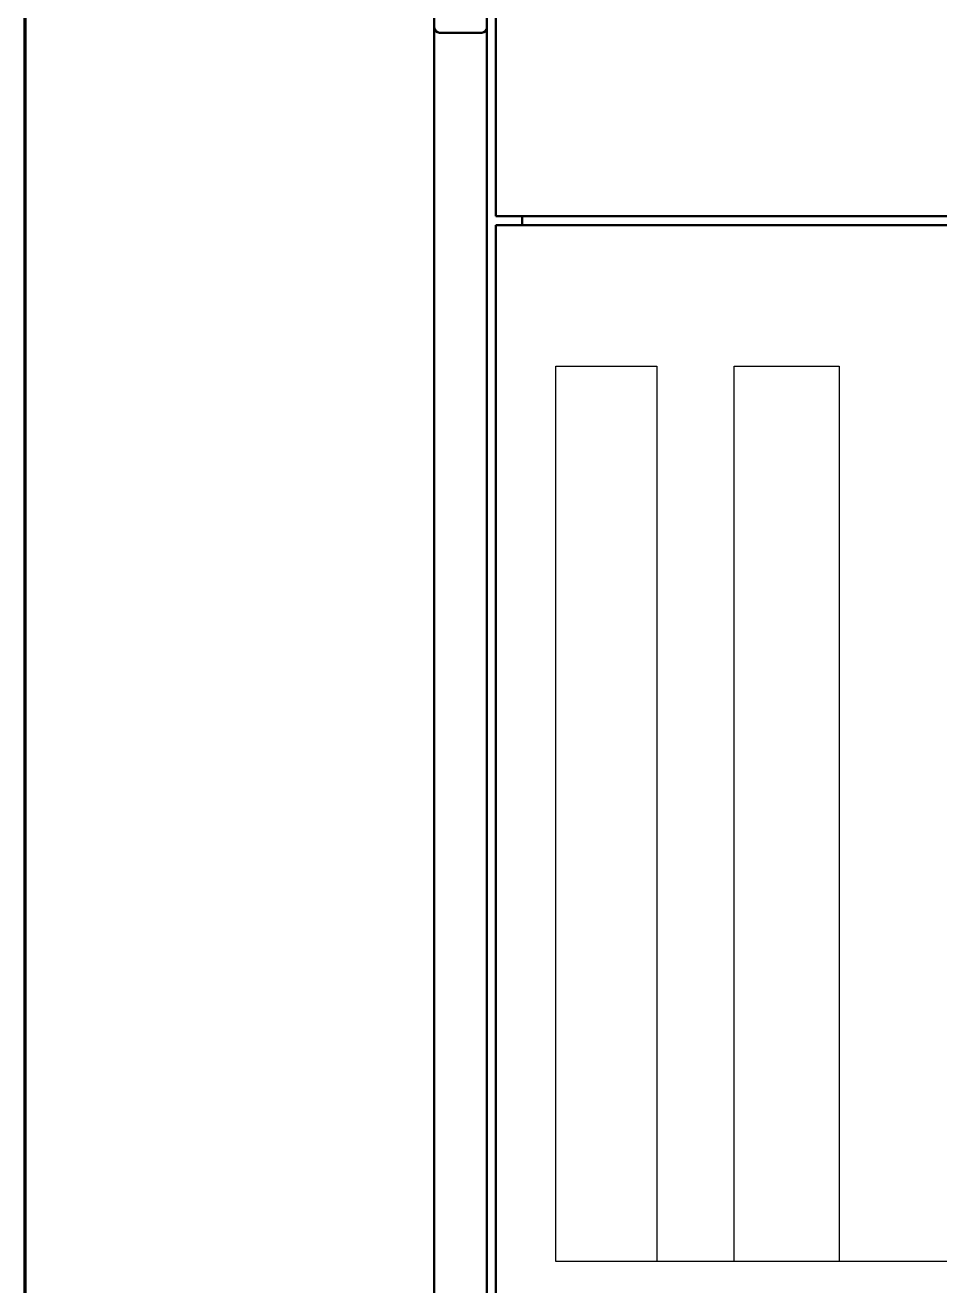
# Model space of a CAD drawing. Header units: millimetres. Extents: x 1510 to 10524, y 7125 to 13164.
# Drawn here: x 4880.8 to 4985, y 10904.9 to 11048.4 of the extents above; entities that cross this region are included whole.
import ezdxf

# ---------------------------------------------------------------- set-up
doc = ezdxf.new("R2010")
doc.units = ezdxf.units.MM
doc.header["$LTSCALE"] = 4
doc.layers.add('Border (ISO)', color=7, linetype='Continuous', lineweight=70)
doc.layers.add('Visible (ISO)', color=7, linetype='Continuous', lineweight=50)
doc.layers.add('G', color=5, linetype='Continuous')

# ---------------------------------------------------------------- blocks, each defined once
blk = doc.blocks.new('Borders right top border')
at = {"layer": 'Border (ISO)'}
blk.add_line((4, 4), (4, 206), dxfattribs=at)

msp = doc.modelspace()

# ---------------------------------------------------------------- linework, layer by layer
at = {"layer": 'G', "color": 0}
for points in [[(4941.25, 11009.55), (4952.75, 11009.55), (4952.75, 10907.67), (4941.25, 10907.67)], [(4961.55, 11009.55), (4973.52, 11009.55), (4973.52, 10907.67), (4961.55, 10907.67)]]:
    msp.add_lwpolyline(points, close=True, dxfattribs=at)
at = {"layer": 'G', "color": 5}
msp.add_lwpolyline([(5601.46, 10907.67), (4952.75, 10907.67)], dxfattribs=at)
at = {"layer": 'Visible (ISO)'}
for p, q in [((4934.41, 11026.63), (4934.41, 11073.76)), ((4927.41, 11050.12), (4927.41, 11048.12)), ((4933.41, 11050.12), (4933.41, 11048.12)), ((4927.41, 11048.12), (4927.41, 10890.13)), ((4933.41, 11048.12), (4933.41, 10890.13)), ((4928.01, 11047.52), (4932.81, 11047.52)), ((5086.65, 11026.63), (4934.41, 11026.63)), ((4937.41, 11026.63), (4937.41, 11025.63)), ((4934.41, 11025.63), (5087.09, 11025.63)), ((4934.41, 10891.13), (4934.41, 11025.63))]:
    msp.add_line(p, q, dxfattribs=at)
for centre, start, end in [((4928.01, 11048.12), 180, 270), ((4932.81, 11048.12), 270, 0)]:
    msp.add_arc(centre, 0.6, start, end, dxfattribs=at)

# ---------------------------------------------------------------- block references
at = {"xscale": 3, "yscale": 3, "zscale": 3}
msp.add_blockref('Borders right top border', (4868.83, 10596.11), dxfattribs=at)

doc.saveas('drawing.dxf')
